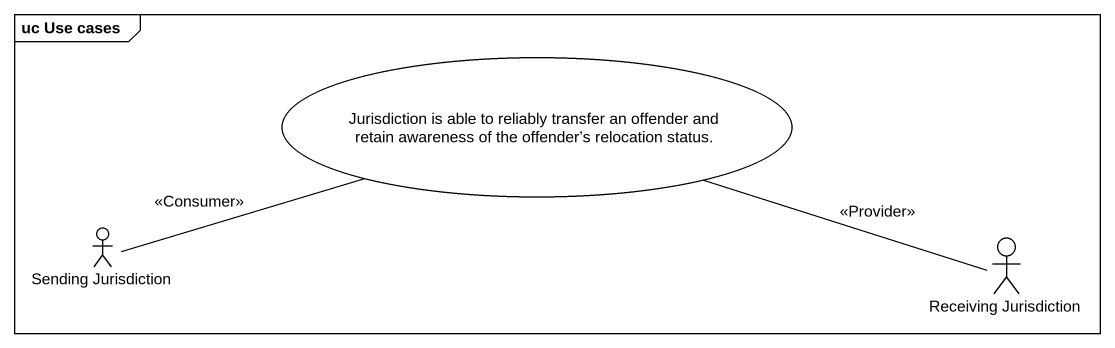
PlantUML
@startuml
mainframe uc Use cases
usecase "Jurisdiction is able to reliably transfer an offender and retain awareness of the offender’s relocation status." as Jurisdiction_is_able_to
actor "Sending Jurisdiction" as Sending_Jurisdiction
actor "Receiving Jurisdiction" as Receiving_Jurisdiction
Jurisdiction_is_able_to -left- Sending_Jurisdiction : <<Consumer>>
Receiving_Jurisdiction -left- Jurisdiction_is_able_to : <<Provider>>
@enduml
